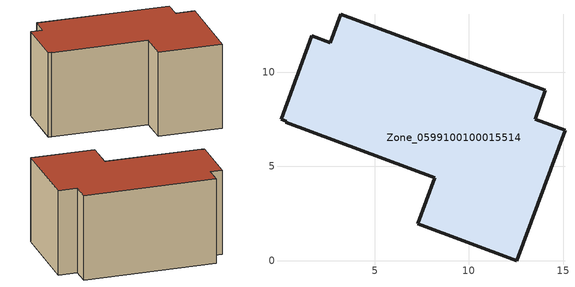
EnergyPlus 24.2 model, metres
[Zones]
Zone_0599100100015514
 floor ground (C_G): 0.29,7.41 0.02,7.51 1.64,11.93 2.62,11.57 3.18,13.08 14.05,9.05 13.51,7.52 15.1,6.94 12.53,0 7.28,1.96 8.19,4.41 0.27,7.36 z0
 wall outside (C_F): 7.28,1.96 12.53,0 15.1,6.94 13.51,7.52 14.05,9.05 3.18,13.08 2.62,11.57 1.64,11.93 0.02,7.51 0.29,7.41 0.27,7.36 8.19,4.41 7.28,1.96 z0:7.64
 roof outside (C_R): 0.29,7.41 0.27,7.36 8.19,4.41 7.28,1.96 12.53,0 15.1,6.94 13.51,7.52 14.05,9.05 3.18,13.08 2.62,11.57 1.64,11.93 0.02,7.51 z7.64
[BUILDING]
Pand.0599100100015514: North Axis=0; Terrain=City; Loads Convergence Tolerance Value=0.04; Temperature Convergence Tolerance Value=0.4; Solar Distribution=FullExterior; Maximum Number of Warmup Days=25; Minimum Number of Warmup Days=1
[Site:Location]
Rotterdam.The.Hague.AP_ZH_NLD Design_Conditions: Latitude=51.96; Longitude=4.45; Time Zone=1; Elevation=-4.5
[SITE:GROUNDTEMPERATURE:BUILDINGSURFACE]
18, 18, 18, 18, 18, 18, 18, 18, 18, 18, 18, 18
[MATERIAL] Thermal Absorptance=0.9; Solar Absorptance=0.7; Visible Absorptance=0.7
Name | Roughness | Thickness | Conductivity | Density | Specific Heat
G.D.2015-2018 | MediumSmooth | 0.15 | 0.0428571 | 540 | 1210
F.D.2015-2018 | Rough | 0.3 | 0.0666667 | 1920 | 840
R.D.2015-2018 | MediumRough | 0.2 | 0.0333333 | 1500 | 1000
[CONSTRUCTION]
C_G: G.D.2015-2018
C_F: F.D.2015-2018
C_R: R.D.2015-2018
[ZONE]
Zone_0599100100015514: Type=1; Multiplier=1; Ceiling Height=Autocalculate; Volume=Autocalculate; Floor Area=autocalculate; Part of Total Floor Area=Yes
[ZONEINFILTRATION:DESIGNFLOWRATE]
Infil_Zone_0599100100015514: Zone or ZoneList or Space or SpaceList=Zone_0599100100015514; Schedule=AlwaysOn; Design Flow Rate Calculation Method=Flow/Area; Flow Rate per Floor Area=0.0021; Constant Term Coefficient=1; Temperature Term Coefficient=0; Velocity Term Coefficient=0; Velocity Squared Term Coefficient=0
[HVACTEMPLATE:ZONE:IDEALLOADSAIRSYSTEM]
Zone_0599100100015514: Maximum Heating Supply Air Temperature=50; Minimum Cooling Supply Air Temperature=13; Maximum Heating Supply Air Humidity Ratio=0.0156; Minimum Cooling Supply Air Humidity Ratio=0.0077; Heating Limit=NoLimit; Cooling Limit=NoLimit; Dehumidification Control Type=ConstantSensibleHeatRatio; Cooling Sensible Heat Ratio=0.7; Dehumidification Setpoint=60; Humidification Control Type=None; Humidification Setpoint=30; Outdoor Air Method=None; Outdoor Air Flow Rate per Person=0.00944; Outdoor Air Flow Rate per Zone Floor Area=0; Outdoor Air Flow Rate per Zone=0; Demand Controlled Ventilation Type=None; Outdoor Air Economizer Type=NoEconomizer; Heat Recovery Type=None; Sensible Heat Recovery Effectiveness=0.7; Latent Heat Recovery Effectiveness=0.65
[ZONECONTROL:THERMOSTAT]
ThermostatControl_Zone_0599100100015514: Zone or ZoneList=Zone_0599100100015514; Control Type Schedule=DualSetpointControlType; Control 1=Thermostat_Zone_0599100100015514; Temperature Difference Between Cutout And Setpoint=0
[THERMOSTATSETPOINT:DUALSETPOINT]
Thermostat_Zone_0599100100015514: Heating Setpoint Temperature Schedule=HeatingSetpoint_Zone_0599100100015514; Cooling Setpoint Temperature Schedule=CoolingSetpoint_Zone_0599100100015514
[SCHEDULE:COMPACT]
HeatingSetpoint_Zone_0599100100015514: Through: 12/31, For: AllDays, Until: 24:00, 21
CoolingSetpoint_Zone_0599100100015514: Through: 12/31, For: AllDays, Until: 24:00, 24
DualSetpointControlType: Through: 12/31, For: AllDays, Until: 24:00, 4
AlwaysOn: Through: 12/31, For: AllDays, Until: 24:00, 1
